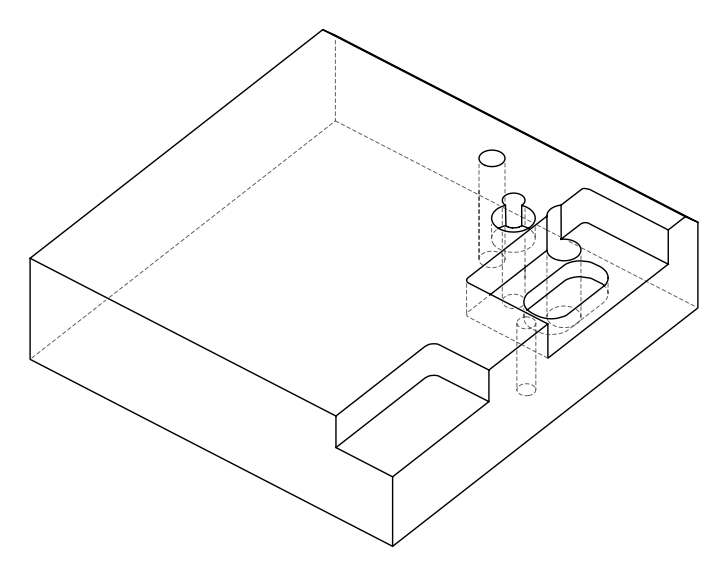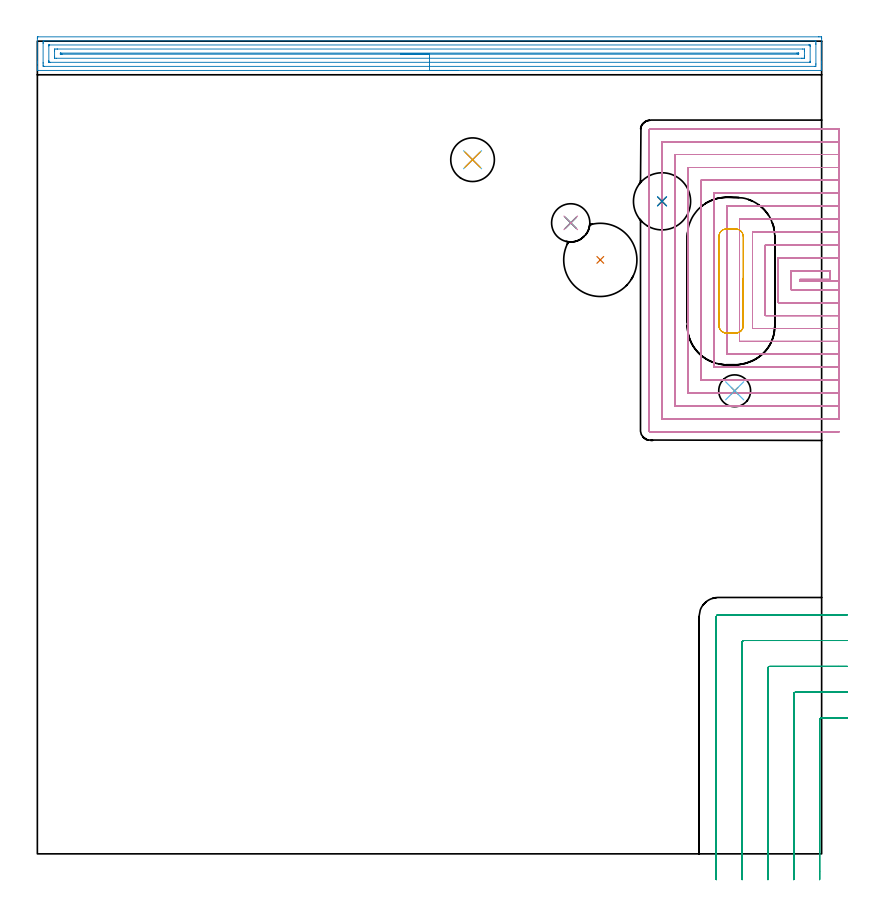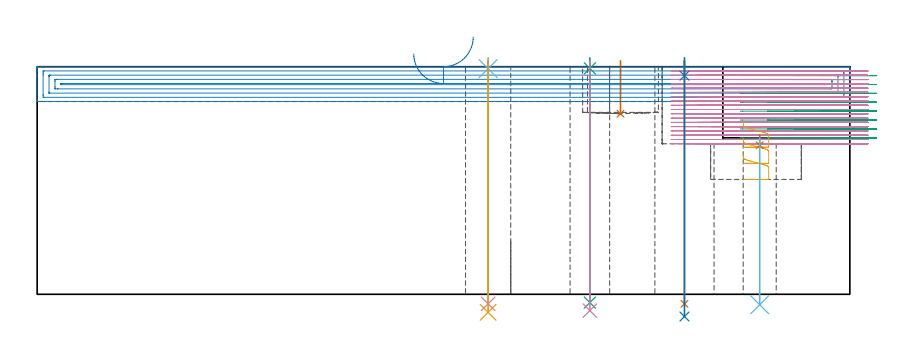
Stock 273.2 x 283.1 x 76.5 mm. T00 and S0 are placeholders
(PLAN: 16 operations, 12 tool changes, 131.6 min)
(1 INDEXABLE_INSERT_DRILL_BLIND_HOLE_FROM_SOLID | STEP1POCKET | NXT0302_022 | 0.07 min | 7911 mm3)
(2 AREA_MILL | FG_CHAMFER_SURFACE | UGT0205_001 | 11.11 min | 18704 mm3)
(3 MILL_CORNER_NOTCH_RECTANGULAR | CORNER_NOTCH_RECTANGULAR | NXT0201_011 | Follow Part, ap 3, ae 75% | 9.12 min | 90908 mm3)
(4 MILL_OPEN_POCKET | POCKET_OPEN | NXT0201_008 | Follow Part, ap 1.5, ae 75% | 107.96 min | 182279 mm3)
(5 MILL_RECTANGULAR_POCKET | POCKET_RECTANGULAR_STRAIGHT | UGT0201_105 | Follow Part, ap 5.5, ae 75% | 0.92 min | 19398 mm3)
(6 SPOT_DRILL | STEP1HOLE | NXT0321_9005460120000 | 0.03 min | 2 mm3)
(7 SPOT_DRILL_1 | STEP1HOLE_1 | NXT0321_9005460120000 | 0.03 min | 0 mm3)
(8 SPOT_DRILL_2 | STEP1HOLE_2 | NXT0321_9005460120000 | 0.05 min | 0 mm3)
(9 SPOT_DRILL_3 | STEP1HOLE_3 | NXT0321_9005460120000 | 0.03 min | 1 mm3)
(10 DRILL_THROUGH_HOLE_INTO_CENTER | STEP1HOLE | NXT0301_065 | 0.33 min | 5292 mm3)
(11 DRILL_TO_ENLARGE_THROUGH_HOLE | STEP1HOLE | UGT0301_282 | 0.34 min | 8581 mm3)
(12 DRILL_THROUGH_HOLE_INTO_CENTER_1 | STEP1HOLE_1 | NXT0301_082 | 0.23 min | 4882 mm3)
(13 DRILL_THROUGH_HOLE_INTO_CENTER_2 | STEP1HOLE_2 | NXT0301_065 | 0.33 min | 3489 mm3)
(14 DRILL_TO_ENLARGE_THROUGH_HOLE_1 | STEP1HOLE_2 | UGT0301_265 | 0.35 min | 12795 mm3)
(15 DRILL_THROUGH_HOLE_INTO_CENTER_3 | STEP1HOLE_3 | NXT0301_042 | 0.33 min | 3024 mm3)
(16 DRILL_TO_ENLARGE_THROUGH_HOLE_2 | STEP1HOLE_3 | UGT0301_267 | 0.34 min | 7298 mm3)
(TOOL NXT0302_022 | Index. Insert Drill 25.5mm [880-D2550L25-03] | D25.5 PA176 FL77 Z2)
(TOOL UGT0205_001 | Chamfer Mill 20 x 3 x 45 deg. | D20 FL50 Z2)
(TOOL NXT0201_011 | ENDMILL 12mm [2P460-1200-NA 1630] | D12 FL38 Z6)
(TOOL NXT0201_008 | ENDMILL 6mm [2P460-0600-NA 1630] | D6 FL26 Z6)
(TOOL UGT0201_105 | End Mill 22 mm | D22 FL25 Z2)
(TOOL NXT0321_9005460120000 | NC Spot Drill, 142deg, 12mm, Carbide, Uncoated | D12 PA142 FL30 Z2)
(TOOL NXT0301_065 | Carbide Drill 9.4mm [860.1-0940-075A1-MM 2214] | D9.4 PA140 FL98 Z2)
(TOOL UGT0301_282 | Twist Drill 15.2 mm | D15.2 PA118 FL120 Z2)
(TOOL NXT0301_082 | Carbide Drill 11.1mm [860.1-1110-033A1-MM 2214] | D11.1 PA140 FL55 Z2)
(TOOL UGT0301_265 | Twist Drill 19.9 mm | D19.9 PA118 FL140 Z2)
(TOOL NXT0301_042 | Carbide Drill 7.1mm [860.1-0710-057A1-MM 2214] | D7.1 PA140 FL85 Z2)
(TOOL UGT0301_267 | Twist Drill 13.3 mm | D13.3 PA118 FL108 Z2)
(OP 1 INDEXABLE_INSERT_DRILL_BLIND_HOLE_FROM_SOLID)
G17 G21 G94 G90
T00 M6
G54
G17 G0 G90 X196.1 Y206.9 S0 M3
G43 Z86.5 H1
G94 G81 G98 Z60.7 F250. R78.5
G80
M5
M2
(OP 2 AREA_MILL)
G17 G21 G94 G90
T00 M6
G54
G17 G0 G90 X146.6 Y272.9 S1061 M3
G43 Z86.5 H0
G94 G1 X146.562 Z85.628 F250.
X146.448 Z84.764
X146.259 Z83.912
X145.997 Z83.08
X145.663 Z82.274
X145.26 Z81.5
X144.792 Z80.764
X144.26 Z80.072
X143.671 Z79.429
X143.028 Z78.84
X142.336 Z78.308
X141.6 Z77.84
X140.826 Z77.437
X140.02 Z77.103
X139.188 Z76.841
X138.337 Z76.652
X137.472 Z76.538
X136.6 Z76.5
X0.151
X0.01 Y272.903 Z76.488
X0.007 Y272.927 Z76.464
X0. Y273.257 Z76.142
Y273.715 Z75.684
Y274.315 Z75.08
Y275.502 Z73.895
Y276.089 Z73.305
Y284.072 Z65.325
X0.002 Y284.368 Z65.03
X0.01 Y284.592 Z64.806
X0.235 Y284.599 Z64.799
X272.072 Y284.6 Z64.8
X272.603 Y284.599 Z64.801
X273.129 Y284.594 Z64.803
X273.192 Y284.591 Z64.806
X273.2 Y284.072 Z65.325
Y276.089 Z73.305
Y275.502 Z73.895
Y275.202 Z74.194
Y274.615 Z74.781
Y274.315 Z75.08
Y273.715 Z75.684
Y273.428 Z75.971
Y273.257 Z76.142
X273.193 Y272.927 Z76.464
X273.19 Y272.903 Z76.488
X273.049 Y272.9 Z76.5
X136.6
Y274.314 Z75.086
X2.381
X2.01 Y274.315 Z75.085
X2.002 Y274.691 Z74.709
X2. Y275.202 Z74.198
Y275.711 Z73.689
Y282.298 Z67.102
X2.002 Y282.674 Z66.726
X2.01 Y283.185 Z66.215
X2.379 Y283.186 Z66.214
X270.819
X271.19 Y283.185 Z66.215
X271.198 Y282.808 Z66.592
X271.2 Y282.298 Z67.102
Y281.92 Z67.48
Y275.202 Z74.198
X271.198 Y274.826 Z74.574
X271.19 Y274.315 Z75.085
X270.821 Y274.314 Z75.086
X136.6
Y275.728 Z73.672
X4.526 Y275.729 Z73.671
X4.164 Y275.732 Z73.668
X4.044 Y275.735 Z73.665
X4.01 Y275.737 Z73.663
X4.006 Y275.818 Z73.582
X4.002 Y275.926 Z73.474
X4.001 Y276.089 Z73.311
X4. Y276.252 Z73.148
X4.001 Y281.411 Z67.989
X4.002 Y281.572 Z67.828
X4.01 Y281.736 Z67.664
X4.014 Y281.766 Z67.634
X4.029 Y281.767 Z67.633
X4.073 Y281.77 Z67.63
X4.164 Y281.771 Z67.629
X268.674
X269.036 Y281.768 Z67.632
X269.156 Y281.765 Z67.635
X269.19 Y281.763 Z67.637
X269.194 Y281.682 Z67.718
X269.198 Y281.574 Z67.826
X269.199 Y281.411 Z67.989
X269.2 Y281.248 Z68.152
X269.199 Y276.089 Z73.311
X269.198 Y275.928 Z73.472
X269.19 Y275.764 Z73.636
X269.186 Y275.734 Z73.666
X269.171 Y275.733 Z73.667
X269.127 Y275.73 Z73.67
X269.036 Y275.729 Z73.671
X136.6 Y275.728 Z73.672
Y277.143 Z72.257
X6.671
X6.077 Y277.148 Z72.252
X6.013 Y277.15 Z72.25
X6.008 Y277.236 Z72.164
X6.003 Y277.427 Z71.973
X6. Y277.811 Z71.589
Y279.637 Z69.763
X6.005 Y280.054 Z69.346
X6.01 Y280.263 Z69.137
X6.021 Y280.351 Z69.049
X6.119 Y280.353 Z69.047
X6.839 Y280.357 Z69.043
X7.007
X266.529
X267.123 Y280.352 Z69.048
X267.187 Y280.35 Z69.05
X267.192 Y280.264 Z69.136
X267.197 Y280.073 Z69.327
X267.2 Y279.689 Z69.711
Y277.915 Z71.485
Y277.863 Z71.537
X267.195 Y277.446 Z71.954
X267.19 Y277.237 Z72.163
X267.179 Y277.149 Z72.251
X267.081 Y277.147 Z72.253
X266.361 Y277.143 Z72.257
X266.193
X136.6
Y278.557 Z70.843
X8.623
X8.429 Y278.558 Z70.842
X8.042 Y278.564 Z70.836
X8.009 Y278.567 Z70.833
X8.005 Y278.577 Z70.823
X8.001 Y278.607 Z70.793
X8. Y278.661 Z70.739
X8.001 Y278.75 Z70.65
X8.007 Y278.904 Z70.496
X8.011 Y278.936 Z70.464
X8.105 Y278.94 Z70.46
X8.235 Y278.942 Z70.458
X264.577 Y278.943 Z70.457
X264.771 Y278.942 Z70.458
X265.158 Y278.936 Z70.464
X265.191 Y278.933 Z70.467
X265.195 Y278.923 Z70.477
X265.199 Y278.893 Z70.507
X265.2 Y278.838 Z70.562
X265.199 Y278.75 Z70.65
X265.193 Y278.596 Z70.804
X265.189 Y278.564 Z70.836
X265.095 Y278.56 Z70.84
X264.965 Y278.558 Z70.842
X136.6 Y278.557 Z70.843
X135.728 Z70.881
X134.864 Z70.995
X134.012 Z71.184
X133.18 Z71.446
X132.374 Z71.78
X131.6 Z72.183
X130.864 Z72.652
X130.172 Z73.183
X129.529 Z73.772
X128.94 Z74.415
X128.409 Z75.107
X127.94 Z75.843
X127.537 Z76.617
X127.203 Z77.423
X126.941 Z78.255
X126.752 Z79.107
X126.638 Z79.972
X126.6 Z80.843
G0 Z86.5
M5
M2
(OP 3 MILL_CORNER_NOTCH_RECTANGULAR)
G17 G21 G94 G90
T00 M6
G54
G17 G0 G90 X282.2 Y47.3 S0 M3
G43 Z86.5 H1
Z73.512
G94 G1 X279.2 F250.
X273.096 F500.
G3 X272.5 Y46.704 R0.6
G1 Y-6.
Y-9. F250.
G0 Z86.5
X282.2 Y56.3
Z73.512
G1 X279.2
X264.096 F500.
G3 X263.5 Y55.704 R0.6
G1 Y-6.
Y-9. F250.
G0 Z86.5
X282.2 Y65.3
Z73.512
G1 X279.2
X255.097 F500.
G3 X254.5 Y64.703 R0.6
G1 Y-6.
Y-9. F250.
G0 Z86.5
X282.2 Y74.3
Z73.512
G1 X279.2
X246.097 F500.
G3 X245.5 Y73.703 R0.6
G1 Y-6.
Y-9. F250.
G0 Z86.5
X282.2 Y83.3
Z73.512
G1 X279.2
X237.2 F500.
G3 X236.5 Y82.6 R0.7
G1 Y-6.
Y-9. F250.
G0 Z86.5
X282.2 Y47.3
Z70.525
G1 X279.2
X273.096 F500.
G3 X272.5 Y46.704 R0.6
G1 Y-6.
Y-9. F250.
G0 Z86.5
X282.2 Y56.3
Z70.525
G1 X279.2
X264.096 F500.
G3 X263.5 Y55.704 R0.6
G1 Y-6.
Y-9. F250.
G0 Z86.5
X282.2 Y65.3
Z70.525
G1 X279.2
X255.097 F500.
G3 X254.5 Y64.703 R0.6
G1 Y-6.
Y-9. F250.
G0 Z86.5
X282.2 Y74.3
Z70.525
G1 X279.2
X246.097 F500.
G3 X245.5 Y73.703 R0.6
G1 Y-6.
Y-9. F250.
G0 Z86.5
X282.2 Y83.3
Z70.525
G1 X279.2
X237.2 F500.
G3 X236.5 Y82.6 R0.7
G1 Y-6.
Y-9. F250.
G0 Z86.5
X282.2 Y47.3
Z67.537
G1 X279.2
X273.096 F500.
G3 X272.5 Y46.704 R0.6
G1 Y-6.
Y-9. F250.
G0 Z86.5
X282.2 Y56.3
Z67.537
G1 X279.2
X264.096 F500.
G3 X263.5 Y55.704 R0.6
G1 Y-6.
Y-9. F250.
G0 Z86.5
X282.2 Y65.3
Z67.537
G1 X279.2
X255.097 F500.
G3 X254.5 Y64.703 R0.6
G1 Y-6.
Y-9. F250.
G0 Z86.5
X282.2 Y74.3
Z67.537
G1 X279.2
X246.097 F500.
G3 X245.5 Y73.703 R0.6
G1 Y-6.
Y-9. F250.
G0 Z86.5
X282.2 Y83.3
Z67.537
G1 X279.2
X237.2 F500.
G3 X236.5 Y82.6 R0.7
G1 Y-6.
Y-9. F250.
G0 Z86.5
X282.2 Y47.3
Z64.55
G1 X279.2
X273.096 F500.
G3 X272.5 Y46.704 R0.6
G1 Y-6.
Y-9. F250.
G0 Z86.5
X282.2 Y56.3
Z64.55
G1 X279.2
X264.096 F500.
G3 X263.5 Y55.704 R0.6
G1 Y-6.
Y-9. F250.
G0 Z86.5
X282.2 Y65.3
Z64.55
G1 X279.2
X255.097 F500.
G3 X254.5 Y64.703 R0.6
G1 Y-6.
Y-9. F250.
G0 Z86.5
X282.2 Y74.3
Z64.55
G1 X279.2
X246.097 F500.
G3 X245.5 Y73.703 R0.6
G1 Y-6.
Y-9. F250.
G0 Z86.5
X282.2 Y83.3
Z64.55
G1 X279.2
X237.2 F500.
G3 X236.5 Y82.6 R0.7
G1 Y-6.
Y-9. F250.
G0 Z86.5
X282.2 Y47.3
Z61.562
G1 X279.2
X273.096 F500.
G3 X272.5 Y46.704 R0.6
G1 Y-6.
Y-9. F250.
G0 Z86.5
X282.2 Y56.3
Z61.562
G1 X279.2
X264.096 F500.
G3 X263.5 Y55.704 R0.6
G1 Y-6.
Y-9. F250.
G0 Z86.5
X282.2 Y65.3
Z61.562
G1 X279.2
X255.097 F500.
G3 X254.5 Y64.703 R0.6
G1 Y-6.
Y-9. F250.
G0 Z86.5
X282.2 Y74.3
Z61.562
G1 X279.2
X246.097 F500.
G3 X245.5 Y73.703 R0.6
G1 Y-6.
Y-9. F250.
G0 Z86.5
X282.2 Y83.3
Z61.562
G1 X279.2
X237.2 F500.
G3 X236.5 Y82.6 R0.7
G1 Y-6.
Y-9. F250.
G0 Z86.5
X282.2 Y47.3
Z58.575
G1 X279.2
X273.096 F500.
G3 X272.5 Y46.704 R0.6
G1 Y-6.
Y-9. F250.
G0 Z86.5
X282.2 Y56.3
Z58.575
G1 X279.2
X264.096 F500.
G3 X263.5 Y55.704 R0.6
G1 Y-6.
Y-9. F250.
G0 Z86.5
X282.2 Y65.3
Z58.575
G1 X279.2
X255.097 F500.
G3 X254.5 Y64.703 R0.6
G1 Y-6.
Y-9. F250.
G0 Z86.5
X282.2 Y74.3
Z58.575
G1 X279.2
X246.097 F500.
G3 X245.5 Y73.703 R0.6
G1 Y-6.
Y-9. F250.
G0 Z86.5
X282.2 Y83.3
Z58.575
G1 X279.2
X237.2 F500.
G3 X236.5 Y82.6 R0.7
G1 Y-6.
Y-9. F250.
G0 Z86.5
X282.2 Y47.3
Z55.587
G1 X279.2
X273.096 F500.
G3 X272.5 Y46.704 R0.6
G1 Y-6.
Y-9. F250.
G0 Z86.5
X282.2 Y56.3
Z55.587
G1 X279.2
X264.096 F500.
G3 X263.5 Y55.704 R0.6
G1 Y-6.
Y-9. F250.
G0 Z86.5
X282.2 Y65.3
Z55.587
G1 X279.2
X255.097 F500.
G3 X254.5 Y64.703 R0.6
G1 Y-6.
Y-9. F250.
G0 Z86.5
X282.2 Y74.3
Z55.587
G1 X279.2
X246.097 F500.
G3 X245.5 Y73.703 R0.6
G1 Y-6.
Y-9. F250.
G0 Z86.5
X282.2 Y83.3
Z55.587
G1 X279.2
X237.2 F500.
G3 X236.5 Y82.6 R0.7
G1 Y-6.
Y-9. F250.
G0 Z86.5
X282.2 Y47.3
Z52.6
G1 X279.2
X273.096 F500.
G3 X272.5 Y46.704 R0.6
G1 Y-6.
Y-9. F250.
G0 Z86.5
X282.2 Y56.3
Z52.6
G1 X279.2
X264.096 F500.
G3 X263.5 Y55.704 R0.6
G1 Y-6.
Y-9. F250.
G0 Z86.5
X282.2 Y65.3
Z52.6
G1 X279.2
X255.097 F500.
G3 X254.5 Y64.703 R0.6
G1 Y-6.
Y-9. F250.
G0 Z86.5
X282.2 Y74.3
Z52.6
G1 X279.2
X246.097 F500.
G3 X245.5 Y73.703 R0.6
G1 Y-6.
Y-9. F250.
G0 Z86.5
X282.2 Y83.3
Z52.6
G1 X279.2
X237.2 F500.
G3 X236.5 Y82.6 R0.7
G1 Y-6.
Y-9. F250.
G0 Z86.5
M5
M2
(OP 4 MILL_OPEN_POCKET)
G17 G21 G94 G90
T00 M6
G54
G17 G0 G90 X279.2 Y199.5 S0 M3
G43 Z86.5 H1
Z75.061
G94 G1 X276.2 F250.
X265.6 F500.
Y200.1
X276.2
Y203.1
X262.6
Y196.5
X276.2
X279.2 F250.
Y207.6
X276.2
X258.1 F500.
Y192.
X276.2
X279.2 F250.
Y212.1
X276.2
X253.6 F500.
Y187.5
X276.2
X279.2 F250.
Y216.6
X276.2
X249.1 F500.
Y183.
X276.2
X279.2 F250.
Y221.1
X276.2
X244.6 F500.
Y178.5
X276.2
X279.2 F250.
Y225.6
X276.2
X240.1 F500.
Y174.
X276.2
X279.2 F250.
Y230.1
X276.2
X235.6 F500.
Y169.5
X276.2
X279.2 F250.
Y234.6
X276.2
X231.1 F500.
Y165.
X276.2
X279.2 F250.
Y239.1
X276.2
X226.6 F500.
Y160.5
X276.2
X279.2 F250.
Y243.6
X276.2
X222.1 F500.
Y156.
X276.2
X279.2 F250.
Y248.1
X276.2
X217.6 F500.
Y151.5
X276.2
X279.2 F250.
Y252.6
X276.2
X213.6 F500.
G3 X213.1 Y252.1 R0.5
G1 Y147.5
G3 X213.6 Y147. R0.5
G1 X276.2
X279.2 F250.
G0 Y199.5 Z73.622
G1 X276.2
X265.6 F500.
Y200.1
X276.2
Y203.1
X262.6
Y196.5
X276.2
X279.2 F250.
Y207.6
X276.2
X258.1 F500.
Y192.
X276.2
X279.2 F250.
Y212.1
X276.2
X253.6 F500.
Y187.5
X276.2
X279.2 F250.
Y216.6
X276.2
X249.1 F500.
Y183.
X276.2
X279.2 F250.
Y221.1
X276.2
X244.6 F500.
Y178.5
X276.2
X279.2 F250.
Y225.6
X276.2
X240.1 F500.
Y174.
X276.2
X279.2 F250.
Y230.1
X276.2
X235.6 F500.
Y169.5
X276.2
X279.2 F250.
Y234.6
X276.2
X231.1 F500.
Y165.
X276.2
X279.2 F250.
Y239.1
X276.2
X226.6 F500.
Y160.5
X276.2
X279.2 F250.
Y243.6
X276.2
X222.1 F500.
Y156.
X276.2
X279.2 F250.
Y248.1
X276.2
X217.6 F500.
Y151.5
X276.2
X279.2 F250.
Y252.6
X276.2
X213.6 F500.
G3 X213.1 Y252.1 R0.5
G1 Y147.5
G3 X213.6 Y147. R0.5
G1 X276.2
X279.2 F250.
G0 Y199.5 Z72.183
G1 X276.2
X265.6 F500.
Y200.1
X276.2
Y203.1
X262.6
Y196.5
X276.2
X279.2 F250.
Y207.6
X276.2
X258.1 F500.
Y192.
X276.2
X279.2 F250.
Y212.1
X276.2
X253.6 F500.
Y187.5
X276.2
X279.2 F250.
Y216.6
X276.2
X249.1 F500.
Y183.
X276.2
X279.2 F250.
Y221.1
X276.2
X244.6 F500.
Y178.5
X276.2
X279.2 F250.
Y225.6
X276.2
X240.1 F500.
Y174.
X276.2
X279.2 F250.
Y230.1
X276.2
X235.6 F500.
Y169.5
X276.2
X279.2 F250.
Y234.6
X276.2
X231.1 F500.
Y165.
X276.2
X279.2 F250.
Y239.1
X276.2
X226.6 F500.
Y160.5
X276.2
X279.2 F250.
Y243.6
X276.2
X222.1 F500.
Y156.
X276.2
X279.2 F250.
Y248.1
X276.2
X217.6 F500.
Y151.5
X276.2
X279.2 F250.
Y252.6
X276.2
X213.6 F500.
G3 X213.1 Y252.1 R0.5
G1 Y147.5
G3 X213.6 Y147. R0.5
G1 X276.2
X279.2 F250.
G0 Y199.5 Z70.744
G1 X276.2
X265.6 F500.
Y200.1
X276.2
Y203.1
X262.6
Y196.5
X276.2
X279.2 F250.
Y207.6
X276.2
X258.1 F500.
Y192.
X276.2
X279.2 F250.
Y212.1
X276.2
X253.6 F500.
Y187.5
X276.2
X279.2 F250.
Y216.6
X276.2
X249.1 F500.
Y183.
X276.2
X279.2 F250.
Y221.1
X276.2
X244.6 F500.
Y178.5
X276.2
X279.2 F250.
Y225.6
X276.2
X240.1 F500.
Y174.
X276.2
X279.2 F250.
Y230.1
X276.2
X235.6 F500.
Y169.5
X276.2
X279.2 F250.
Y234.6
X276.2
X231.1 F500.
Y165.
X276.2
X279.2 F250.
Y239.1
X276.2
X226.6 F500.
Y160.5
X276.2
X279.2 F250.
Y243.6
X276.2
X222.1 F500.
Y156.
X276.2
X279.2 F250.
Y248.1
X276.2
X217.6 F500.
Y151.5
X276.2
X279.2 F250.
Y252.6
X276.2
X213.6 F500.
G3 X213.1 Y252.1 R0.5
G1 Y147.5
G3 X213.6 Y147. R0.5
G1 X276.2
X279.2 F250.
G0 Y199.5 Z69.305
G1 X276.2
X265.6 F500.
Y200.1
X276.2
Y203.1
X262.6
Y196.5
X276.2
X279.2 F250.
Y207.6
X276.2
X258.1 F500.
Y192.
X276.2
X279.2 F250.
Y212.1
X276.2
X253.6 F500.
Y187.5
X276.2
X279.2 F250.
Y216.6
X276.2
X249.1 F500.
Y183.
X276.2
X279.2 F250.
Y221.1
X276.2
X244.6 F500.
Y178.5
X276.2
X279.2 F250.
Y225.6
X276.2
X240.1 F500.
Y174.
X276.2
X279.2 F250.
Y230.1
X276.2
X235.6 F500.
Y169.5
X276.2
X279.2 F250.
Y234.6
X276.2
X231.1 F500.
Y165.
X276.2
X279.2 F250.
Y239.1
X276.2
X226.6 F500.
Y160.5
X276.2
X279.2 F250.
Y243.6
X276.2
X222.1 F500.
Y156.
X276.2
X279.2 F250.
Y248.1
X276.2
X217.6 F500.
Y151.5
X276.2
X279.2 F250.
Y252.6
X276.2
X213.6 F500.
G3 X213.1 Y252.1 R0.5
G1 Y147.5
G3 X213.6 Y147. R0.5
G1 X276.2
X279.2 F250.
G0 Y199.5 Z67.867
G1 X276.2
X265.6 F500.
Y200.1
X276.2
Y203.1
X262.6
Y196.5
X276.2
X279.2 F250.
Y207.6
X276.2
X258.1 F500.
Y192.
X276.2
X279.2 F250.
Y212.1
X276.2
X253.6 F500.
Y187.5
X276.2
X279.2 F250.
Y216.6
X276.2
X249.1 F500.
Y183.
X276.2
X279.2 F250.
Y221.1
X276.2
X244.6 F500.
Y178.5
X276.2
X279.2 F250.
Y225.6
X276.2
X240.1 F500.
Y174.
X276.2
X279.2 F250.
Y230.1
X276.2
X235.6 F500.
Y169.5
X276.2
X279.2 F250.
Y234.6
X276.2
X231.1 F500.
Y165.
X276.2
X279.2 F250.
Y239.1
X276.2
X226.6 F500.
Y160.5
X276.2
X279.2 F250.
Y243.6
X276.2
X222.1 F500.
Y156.
X276.2
X279.2 F250.
Y248.1
X276.2
X217.6 F500.
Y151.5
X276.2
X279.2 F250.
Y252.6
X276.2
X213.6 F500.
G3 X213.1 Y252.1 R0.5
G1 Y147.5
G3 X213.6 Y147. R0.5
G1 X276.2
X279.2 F250.
G0 Y199.5 Z66.428
G1 X276.2
X265.6 F500.
Y200.1
X276.2
Y203.1
X262.6
Y196.5
X276.2
X279.2 F250.
Y207.6
X276.2
X258.1 F500.
Y192.
X276.2
X279.2 F250.
Y212.1
X276.2
X253.6 F500.
Y187.5
X276.2
X279.2 F250.
Y216.6
X276.2
X249.1 F500.
Y183.
X276.2
X279.2 F250.
Y221.1
X276.2
X244.6 F500.
Y178.5
X276.2
X279.2 F250.
Y225.6
X276.2
X240.1 F500.
Y174.
X276.2
X279.2 F250.
Y230.1
X276.2
X235.6 F500.
Y169.5
X276.2
X279.2 F250.
Y234.6
X276.2
X231.1 F500.
Y165.
X276.2
X279.2 F250.
Y239.1
X276.2
X226.6 F500.
Y160.5
X276.2
X279.2 F250.
Y243.6
X276.2
X222.1 F500.
Y156.
X276.2
X279.2 F250.
Y248.1
X276.2
X217.6 F500.
Y151.5
X276.2
X279.2 F250.
Y252.6
X276.2
X213.6 F500.
G3 X213.1 Y252.1 R0.5
G1 Y147.5
G3 X213.6 Y147. R0.5
G1 X276.2
X279.2 F250.
G0 Y199.5 Z64.989
G1 X276.2
X265.6 F500.
Y200.1
X276.2
Y203.1
X262.6
Y196.5
X276.2
X279.2 F250.
Y207.6
X276.2
X258.1 F500.
Y192.
X276.2
X279.2 F250.
Y212.1
X276.2
X253.6 F500.
Y187.5
X276.2
X279.2 F250.
Y216.6
X276.2
X249.1 F500.
Y183.
X276.2
X279.2 F250.
Y221.1
X276.2
X244.6 F500.
Y178.5
X276.2
X279.2 F250.
Y225.6
X276.2
X240.1 F500.
Y174.
X276.2
X279.2 F250.
Y230.1
X276.2
X235.6 F500.
Y169.5
X276.2
X279.2 F250.
Y234.6
X276.2
X231.1 F500.
Y165.
X276.2
X279.2 F250.
Y239.1
X276.2
X226.6 F500.
Y160.5
X276.2
X279.2 F250.
Y243.6
X276.2
X222.1 F500.
Y156.
X276.2
X279.2 F250.
Y248.1
X276.2
X217.6 F500.
Y151.5
X276.2
X279.2 F250.
Y252.6
X276.2
X213.6 F500.
G3 X213.1 Y252.1 R0.5
G1 Y147.5
G3 X213.6 Y147. R0.5
G1 X276.2
X279.2 F250.
G0 Y199.5 Z63.55
G1 X276.2
X265.6 F500.
Y200.1
X276.2
Y203.1
X262.6
Y196.5
X276.2
X279.2 F250.
Y207.6
X276.2
X258.1 F500.
Y192.
X276.2
X279.2 F250.
Y212.1
X276.2
X253.6 F500.
Y187.5
X276.2
X279.2 F250.
Y216.6
X276.2
X249.1 F500.
Y183.
X276.2
X279.2 F250.
Y221.1
X276.2
X244.6 F500.
Y178.5
X276.2
X279.2 F250.
Y225.6
X276.2
X240.1 F500.
Y174.
X276.2
X279.2 F250.
Y230.1
X276.2
X235.6 F500.
Y169.5
X276.2
X279.2 F250.
Y234.6
X276.2
X231.1 F500.
Y165.
X276.2
X279.2 F250.
Y239.1
X276.2
X226.6 F500.
Y160.5
X276.2
X279.2 F250.
Y243.6
X276.2
X222.1 F500.
Y156.
X276.2
X279.2 F250.
Y248.1
X276.2
X217.6 F500.
Y151.5
X276.2
X279.2 F250.
Y252.6
X276.2
X213.6 F500.
G3 X213.1 Y252.1 R0.5
G1 Y147.5
G3 X213.6 Y147. R0.5
G1 X276.2
X279.2 F250.
G0 Y199.5 Z62.111
G1 X276.2
X265.6 F500.
Y200.1
X276.2
Y203.1
X262.6
Y196.5
X276.2
X279.2 F250.
Y207.6
X276.2
X258.1 F500.
Y192.
X276.2
X279.2 F250.
Y212.1
X276.2
X253.6 F500.
Y187.5
X276.2
X279.2 F250.
Y216.6
X276.2
X249.1 F500.
Y183.
X276.2
X279.2 F250.
Y221.1
X276.2
X244.6 F500.
Y178.5
X276.2
X279.2 F250.
Y225.6
X276.2
X240.1 F500.
Y174.
X276.2
X279.2 F250.
Y230.1
X276.2
X235.6 F500.
Y169.5
X276.2
X279.2 F250.
Y234.6
X276.2
X231.1 F500.
Y165.
X276.2
X279.2 F250.
Y239.1
X276.2
X226.6 F500.
Y160.5
X276.2
X279.2 F250.
Y243.6
X276.2
X222.1 F500.
Y156.
X276.2
X279.2 F250.
Y248.1
X276.2
X217.6 F500.
Y151.5
X276.2
X279.2 F250.
Y252.6
X276.2
X213.6 F500.
G3 X213.1 Y252.1 R0.5
G1 Y147.5
G3 X213.6 Y147. R0.5
G1 X276.2
X279.2 F250.
G0 Y199.5 Z60.672
G1 X276.2
X265.6 F500.
Y200.1
X276.2
Y203.1
X262.6
Y196.5
X276.2
X279.2 F250.
Y207.6
X276.2
X258.1 F500.
Y192.
X276.2
X279.2 F250.
Y212.1
X276.2
X253.6 F500.
Y187.5
X276.2
X279.2 F250.
Y216.6
X276.2
X249.1 F500.
Y183.
X276.2
X279.2 F250.
Y221.1
X276.2
X244.6 F500.
Y178.5
X276.2
X279.2 F250.
Y225.6
X276.2
X240.1 F500.
Y174.
X276.2
X279.2 F250.
Y230.1
X276.2
X235.6 F500.
Y169.5
X276.2
X279.2 F250.
Y234.6
X276.2
X231.1 F500.
Y165.
X276.2
X279.2 F250.
Y239.1
X276.2
X226.6 F500.
Y160.5
X276.2
X279.2 F250.
Y243.6
X276.2
X222.1 F500.
Y156.
X276.2
X279.2 F250.
Y248.1
X276.2
X217.6 F500.
Y151.5
X276.2
X279.2 F250.
Y252.6
X276.2
X213.6 F500.
G3 X213.1 Y252.1 R0.5
G1 Y147.5
G3 X213.6 Y147. R0.5
G1 X276.2
X279.2 F250.
G0 Y199.5 Z59.233
G1 X276.2
X265.6 F500.
Y200.1
X276.2
Y203.1
X262.6
Y196.5
X276.2
X279.2 F250.
Y207.6
X276.2
X258.1 F500.
Y192.
X276.2
X279.2 F250.
Y212.1
X276.2
X253.6 F500.
Y187.5
X276.2
X279.2 F250.
Y216.6
X276.2
X249.1 F500.
Y183.
X276.2
X279.2 F250.
Y221.1
X276.2
X244.6 F500.
Y178.5
X276.2
X279.2 F250.
Y225.6
X276.2
X240.1 F500.
Y174.
X276.2
X279.2 F250.
Y230.1
X276.2
X235.6 F500.
Y169.5
X276.2
X279.2 F250.
Y234.6
X276.2
X231.1 F500.
Y165.
X276.2
X279.2 F250.
Y239.1
X276.2
X226.6 F500.
Y160.5
X276.2
X279.2 F250.
Y243.6
X276.2
X222.1 F500.
Y156.
X276.2
X279.2 F250.
Y248.1
X276.2
X217.6 F500.
Y151.5
X276.2
X279.2 F250.
Y252.6
X276.2
X213.6 F500.
G3 X213.1 Y252.1 R0.5
G1 Y147.5
G3 X213.6 Y147. R0.5
G1 X276.2
X279.2 F250.
G0 Y199.5 Z57.794
G1 X276.2
X265.6 F500.
Y200.1
X276.2
Y203.1
X262.6
Y196.5
X276.2
X279.2 F250.
Y207.6
X276.2
X258.1 F500.
Y192.
X276.2
X279.2 F250.
Y212.1
X276.2
X253.6 F500.
Y187.5
X276.2
X279.2 F250.
Y216.6
X276.2
X249.1 F500.
Y183.
X276.2
X279.2 F250.
Y221.1
X276.2
X244.6 F500.
Y178.5
X276.2
X279.2 F250.
Y225.6
X276.2
X240.1 F500.
Y174.
X276.2
X279.2 F250.
Y230.1
X276.2
X235.6 F500.
Y169.5
X276.2
X279.2 F250.
Y234.6
X276.2
X231.1 F500.
Y165.
X276.2
X279.2 F250.
Y239.1
X276.2
X226.6 F500.
Y160.5
X276.2
X279.2 F250.
Y243.6
X276.2
X222.1 F500.
Y156.
X276.2
X279.2 F250.
Y248.1
X276.2
X217.6 F500.
Y151.5
X276.2
X279.2 F250.
Y252.6
X276.2
X213.6 F500.
G3 X213.1 Y252.1 R0.5
G1 Y147.5
G3 X213.6 Y147. R0.5
G1 X276.2
X279.2 F250.
G0 Y199.5 Z56.356
G1 X276.2
X265.6 F500.
Y200.1
X276.2
Y203.1
X262.6
Y196.5
X276.2
X279.2 F250.
Y207.6
X276.2
X258.1 F500.
Y192.
X276.2
X279.2 F250.
Y212.1
X276.2
X253.6 F500.
Y187.5
X276.2
X279.2 F250.
Y216.6
X276.2
X249.1 F500.
Y183.
X276.2
X279.2 F250.
Y221.1
X276.2
X244.6 F500.
Y178.5
X276.2
X279.2 F250.
Y225.6
X276.2
X240.1 F500.
Y174.
X276.2
X279.2 F250.
Y230.1
X276.2
X235.6 F500.
Y169.5
X276.2
X279.2 F250.
Y234.6
X276.2
X231.1 F500.
Y165.
X276.2
X279.2 F250.
Y239.1
X276.2
X226.6 F500.
Y160.5
X276.2
X279.2 F250.
Y243.6
X276.2
X222.1 F500.
Y156.
X276.2
X279.2 F250.
Y248.1
X276.2
X217.6 F500.
Y151.5
X276.2
X279.2 F250.
Y252.6
X276.2
X213.6 F500.
G3 X213.1 Y252.1 R0.5
G1 Y147.5
G3 X213.6 Y147. R0.5
G1 X276.2
X279.2 F250.
G0 Y199.5 Z54.917
G1 X276.2
X265.6 F500.
Y200.1
X276.2
Y203.1
X262.6
Y196.5
X276.2
X279.2 F250.
Y207.6
X276.2
X258.1 F500.
Y192.
X276.2
X279.2 F250.
Y212.1
X276.2
X253.6 F500.
Y187.5
X276.2
X279.2 F250.
Y216.6
X276.2
X249.1 F500.
Y183.
X276.2
X279.2 F250.
Y221.1
X276.2
X244.6 F500.
Y178.5
X276.2
X279.2 F250.
Y225.6
X276.2
X240.1 F500.
Y174.
X276.2
X279.2 F250.
Y230.1
X276.2
X235.6 F500.
Y169.5
X276.2
X279.2 F250.
Y234.6
X276.2
X231.1 F500.
Y165.
X276.2
X279.2 F250.
Y239.1
X276.2
X226.6 F500.
Y160.5
X276.2
X279.2 F250.
Y243.6
X276.2
X222.1 F500.
Y156.
X276.2
X279.2 F250.
Y248.1
X276.2
X217.6 F500.
Y151.5
X276.2
X279.2 F250.
Y252.6
X276.2
X213.6 F500.
G3 X213.1 Y252.1 R0.5
G1 Y147.5
G3 X213.6 Y147. R0.5
G1 X276.2
X279.2 F250.
G0 Y199.5 Z53.478
G1 X276.2
X265.6 F500.
Y200.1
X276.2
Y203.1
X262.6
Y196.5
X276.2
X279.2 F250.
Y207.6
X276.2
X258.1 F500.
Y192.
X276.2
X279.2 F250.
Y212.1
X276.2
X253.6 F500.
Y187.5
X276.2
X279.2 F250.
Y216.6
X276.2
X249.1 F500.
Y183.
X276.2
X279.2 F250.
Y221.1
X276.2
X244.6 F500.
Y178.5
X276.2
X279.2 F250.
Y225.6
X276.2
X240.1 F500.
Y174.
X276.2
X279.2 F250.
Y230.1
X276.2
X235.6 F500.
Y169.5
X276.2
X279.2 F250.
Y234.6
X276.2
X231.1 F500.
Y165.
X276.2
X279.2 F250.
Y239.1
X276.2
X226.6 F500.
Y160.5
X276.2
X279.2 F250.
Y243.6
X276.2
X222.1 F500.
Y156.
X276.2
X279.2 F250.
Y248.1
X276.2
X217.6 F500.
Y151.5
X276.2
X279.2 F250.
Y252.6
X276.2
X213.6 F500.
G3 X213.1 Y252.1 R0.5
G1 Y147.5
G3 X213.6 Y147. R0.5
G1 X276.2
X279.2 F250.
G0 Y199.5 Z52.039
G1 X276.2
X265.6 F500.
Y200.1
X276.2
Y203.1
X262.6
Y196.5
X276.2
X279.2 F250.
Y207.6
X276.2
X258.1 F500.
Y192.
X276.2
X279.2 F250.
Y212.1
X276.2
X253.6 F500.
Y187.5
X276.2
X279.2 F250.
Y216.6
X276.2
X249.1 F500.
Y183.
X276.2
X279.2 F250.
Y221.1
X276.2
X244.6 F500.
Y178.5
X276.2
X279.2 F250.
Y225.6
X276.2
X240.1 F500.
Y174.
X276.2
X279.2 F250.
Y230.1
X276.2
X235.6 F500.
Y169.5
X276.2
X279.2 F250.
Y234.6
X276.2
X231.1 F500.
Y165.
X276.2
X279.2 F250.
Y239.1
X276.2
X226.6 F500.
Y160.5
X276.2
X279.2 F250.
Y243.6
X276.2
X222.1 F500.
Y156.
X276.2
X279.2 F250.
Y248.1
X276.2
X217.6 F500.
Y151.5
X276.2
X279.2 F250.
Y252.6
X276.2
X213.6 F500.
G3 X213.1 Y252.1 R0.5
G1 Y147.5
G3 X213.6 Y147. R0.5
G1 X276.2
X279.2 F250.
G0 Y199.5 Z50.6
G1 X276.2
X265.6 F500.
Y200.1
X276.2
Y203.1
X262.6
Y196.5
X276.2
X279.2 F250.
Y207.6
X276.2
X258.1 F500.
Y192.
X276.2
X279.2 F250.
Y212.1
X276.2
X253.6 F500.
Y187.5
X276.2
X279.2 F250.
Y216.6
X276.2
X249.1 F500.
Y183.
X276.2
X279.2 F250.
Y221.1
X276.2
X244.6 F500.
Y178.5
X276.2
X279.2 F250.
Y225.6
X276.2
X240.1 F500.
Y174.
X276.2
X279.2 F250.
Y230.1
X276.2
X235.6 F500.
Y169.5
X276.2
X279.2 F250.
Y234.6
X276.2
X231.1 F500.
Y165.
X276.2
X279.2 F250.
Y239.1
X276.2
X226.6 F500.
Y160.5
X276.2
X279.2 F250.
Y243.6
X276.2
X222.1 F500.
Y156.
X276.2
X279.2 F250.
Y248.1
X276.2
X217.6 F500.
Y151.5
X276.2
X279.2 F250.
Y252.6
X276.2
X213.6 F500.
G3 X213.1 Y252.1 R0.5
G1 Y147.5
G3 X213.6 Y147. R0.5
G1 X276.2
X279.2 F250.
G0 Z86.5
M5
M2
(OP 5 MILL_RECTANGULAR_POCKET)
G17 G21 G94 G90
T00 M6
G54
G17 G0 G90 X237.4 Y188.463 S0 M3
G43 Z86.5 H0
Z57.843
G94 G1 Y184.1 Z56.674 F250.
Y183.936 Z56.63
X237.461 Y183.505 Z56.513
X237.591 Y183.09 Z56.396
X237.785 Y182.7 Z56.28
X238.04 Y182.347 Z56.163
X238.347 Y182.04 Z56.047
X238.7 Y181.785 Z55.93
X239.09 Y181.591 Z55.814
X239.505 Y181.461 Z55.697
X239.936 Y181.4 Z55.58
X243.364 Z54.662
X243.795 Y181.461 Z54.545
X244.21 Y181.591 Z54.428
X244.6 Y181.785 Z54.312
X244.953 Y182.04 Z54.195
X245.26 Y182.347 Z54.079
X245.515 Y182.7 Z53.962
X245.709 Y183.09 Z53.846
X245.839 Y183.505 Z53.729
X245.9 Y183.936 Z53.612
Y184.1 Z53.568
Y199.55 Z49.429
Y215. F500.
G3 X243.2 Y217.7 R2.7
G1 X240.1
G3 X237.4 Y215. R2.7
G1 Y184.1
G3 X240.1 Y181.4 R2.7
G1 X243.2
G3 X245.9 Y184.1 R2.7
G1 Y199.55
Y200.55
G0 X237.4 Y188.463 Z52.429
G1 Y184.1 Z51.259 F250.
Y183.936 Z51.215
X237.461 Y183.505 Z51.099
X237.591 Y183.09 Z50.982
X237.785 Y182.7 Z50.866
X238.04 Y182.347 Z50.749
X238.347 Y182.04 Z50.632
X238.7 Y181.785 Z50.516
X239.09 Y181.591 Z50.399
X239.505 Y181.461 Z50.283
X239.936 Y181.4 Z50.166
X243.364 Z49.247
X243.795 Y181.461 Z49.131
X244.21 Y181.591 Z49.014
X244.6 Y181.785 Z48.898
X244.953 Y182.04 Z48.781
X245.26 Y182.347 Z48.664
X245.515 Y182.7 Z48.548
X245.709 Y183.09 Z48.431
X245.839 Y183.505 Z48.315
X245.9 Y183.936 Z48.198
Y184.1 Z48.154
Y199.55 Z44.014
Y215. F500.
G3 X243.2 Y217.7 R2.7
G1 X240.1
G3 X237.4 Y215. R2.7
G1 Y184.1
G3 X240.1 Y181.4 R2.7
G1 X243.2
G3 X245.9 Y184.1 R2.7
G1 Y199.55
Y200.55
G0 X237.4 Y188.463 Z47.014
G1 Y184.1 Z45.845 F250.
Y183.936 Z45.801
X237.461 Y183.505 Z45.684
X237.591 Y183.09 Z45.568
X237.785 Y182.7 Z45.451
X238.04 Y182.347 Z45.335
X238.347 Y182.04 Z45.218
X238.7 Y181.785 Z45.102
X239.09 Y181.591 Z44.985
X239.505 Y181.461 Z44.868
X239.936 Y181.4 Z44.752
X243.364 Z43.833
X243.795 Y181.461 Z43.717
X244.21 Y181.591 Z43.6
X244.6 Y181.785 Z43.483
X244.953 Y182.04 Z43.367
X245.26 Y182.347 Z43.25
X245.515 Y182.7 Z43.134
X245.709 Y183.09 Z43.017
X245.839 Y183.505 Z42.9
X245.9 Y183.936 Z42.784
Y184.1 Z42.74
Y199.55 Z38.6
Y215. F500.
G3 X243.2 Y217.7 R2.7
G1 X240.1
G3 X237.4 Y215. R2.7
G1 Y184.1
G3 X240.1 Y181.4 R2.7
G1 X243.2
G3 X245.9 Y184.1 R2.7
G1 Y199.55
Y200.55
G0 Z86.5
M5
M2
(OP 6 SPOT_DRILL)
G17 G21 G94 G90
T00 M6
G54
G17 G0 G90 X151.6 Y241.8 S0 M3
G43 Z86.5 H0
G94 G81 G98 Z75.846 F250. R79.5
G80
M5
M2
(OP 7 SPOT_DRILL_1)
G17 G21 G94 G90
T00 M6
G54
G17 G0 G90 X242.9 Y161.3 S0 M3
G43 Z86.5 H0
G94 G81 G98 Z50.122 F250. R53.6
G80
M5
M2
(OP 8 SPOT_DRILL_2)
G17 G21 G94 G90
T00 M6
G54
G17 G0 G90 X217.6 Y227.3 S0 M3
G43 Z86.5 H0
G94 G81 G98 Z73.5 F250. R79.5
G80
M5
M2
(OP 9 SPOT_DRILL_3)
G17 G21 G94 G90
T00 M6
G54
G17 G0 G90 X185.8 Y219.8 S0 M3
G43 Z86.5 H0
G94 G81 G98 Z75.928 F250. R79.5
G80
M5
M2
(OP 10 DRILL_THROUGH_HOLE_INTO_CENTER)
G17 G21 G94 G90
T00 M6
G54
G17 G0 G90 X151.6 Y241.8 S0 M3
G43 Z86.5 H1
G94 G73 G98 Z-3.211 F250. Q8.857 R78.5
G80
M5
M2
(OP 11 DRILL_TO_ENLARGE_THROUGH_HOLE)
G17 G21 G94 G90
T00 M6
G54
G17 G0 G90 X151.6 Y241.8 S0 M3
G43 Z86.5 H0
G94 G73 G98 Z-6.067 F250. Q13.761 R78.5
G80
M5
M2
(OP 12 DRILL_THROUGH_HOLE_INTO_CENTER_1)
G17 G21 G94 G90
T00 M6
G54
G17 G0 G90 X242.9 Y161.3 S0 M3
G43 Z86.5 H1
G94 G73 G98 Z-3.52 F250. Q10.824 R52.6
G80
M5
M2
(OP 13 DRILL_THROUGH_HOLE_INTO_CENTER_2)
G17 G21 G94 G90
T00 M6
G54
G17 G0 G90 X217.6 Y227.3 S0 M3
G43 Z86.5 H1
G94 G73 G98 Z-3.211 F250. Q8.857 R78.5
G80
M5
M2
(OP 14 DRILL_TO_ENLARGE_THROUGH_HOLE_1)
G17 G21 G94 G90
T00 M6
G54
G17 G0 G90 X217.6 Y227.3 S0 M3
G43 Z86.5 H0
G94 G73 G98 Z-7.479 F250. Q16.796 R78.5
G80
M5
M2
(OP 15 DRILL_THROUGH_HOLE_INTO_CENTER_3)
G17 G21 G94 G90
T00 M6
G54
G17 G0 G90 X185.8 Y219.8 S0 M3
G43 Z86.5 H1
G94 G73 G98 Z-2.792 F250. Q6.608 R78.5
G80
M5
M2
(OP 16 DRILL_TO_ENLARGE_THROUGH_HOLE_2)
G17 G21 G94 G90
T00 M6
G54
G17 G0 G90 X185.8 Y219.8 S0 M3
G43 Z86.5 H0
G94 G73 G98 Z-5.496 F250. Q11.714 R78.5
G80
M5
M2
